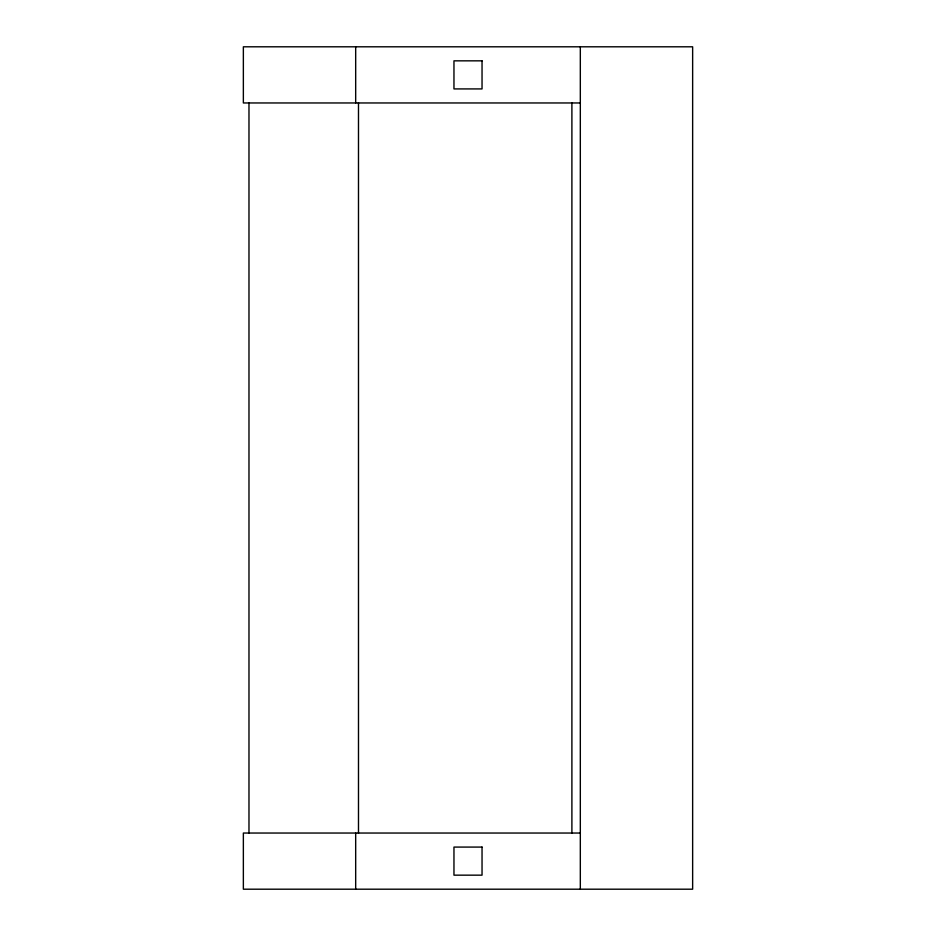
<?xml version="1.0" encoding="UTF-8"?>
<svg xmlns="http://www.w3.org/2000/svg" width="936" height="936" viewBox="0 0 936 936"><rect width="100%" height="100%" fill="white"/><g stroke="black" fill="none" stroke-linecap="round" stroke-linejoin="round"><path stroke-width="1.4" d="M580.32 102.96L243.36 102.96L243.36 46.8L692.64 46.8L692.64 889.2L243.36 889.2L243.36 833.04L580.32 833.04M580.32 46.8L580.32 889.2M571.896 102.644L571.896 833.356M358.488 102.644L358.488 833.356M355.68 46.8L355.68 102.96M355.68 833.04L355.68 889.2M248.976 102.644L248.976 833.356M482.04 60.84L453.96 60.84L453.96 88.92L482.04 88.92L482.04 60.84M482.04 847.08L453.96 847.08L453.96 875.16L482.04 875.16L482.04 847.08"/></g></svg>
